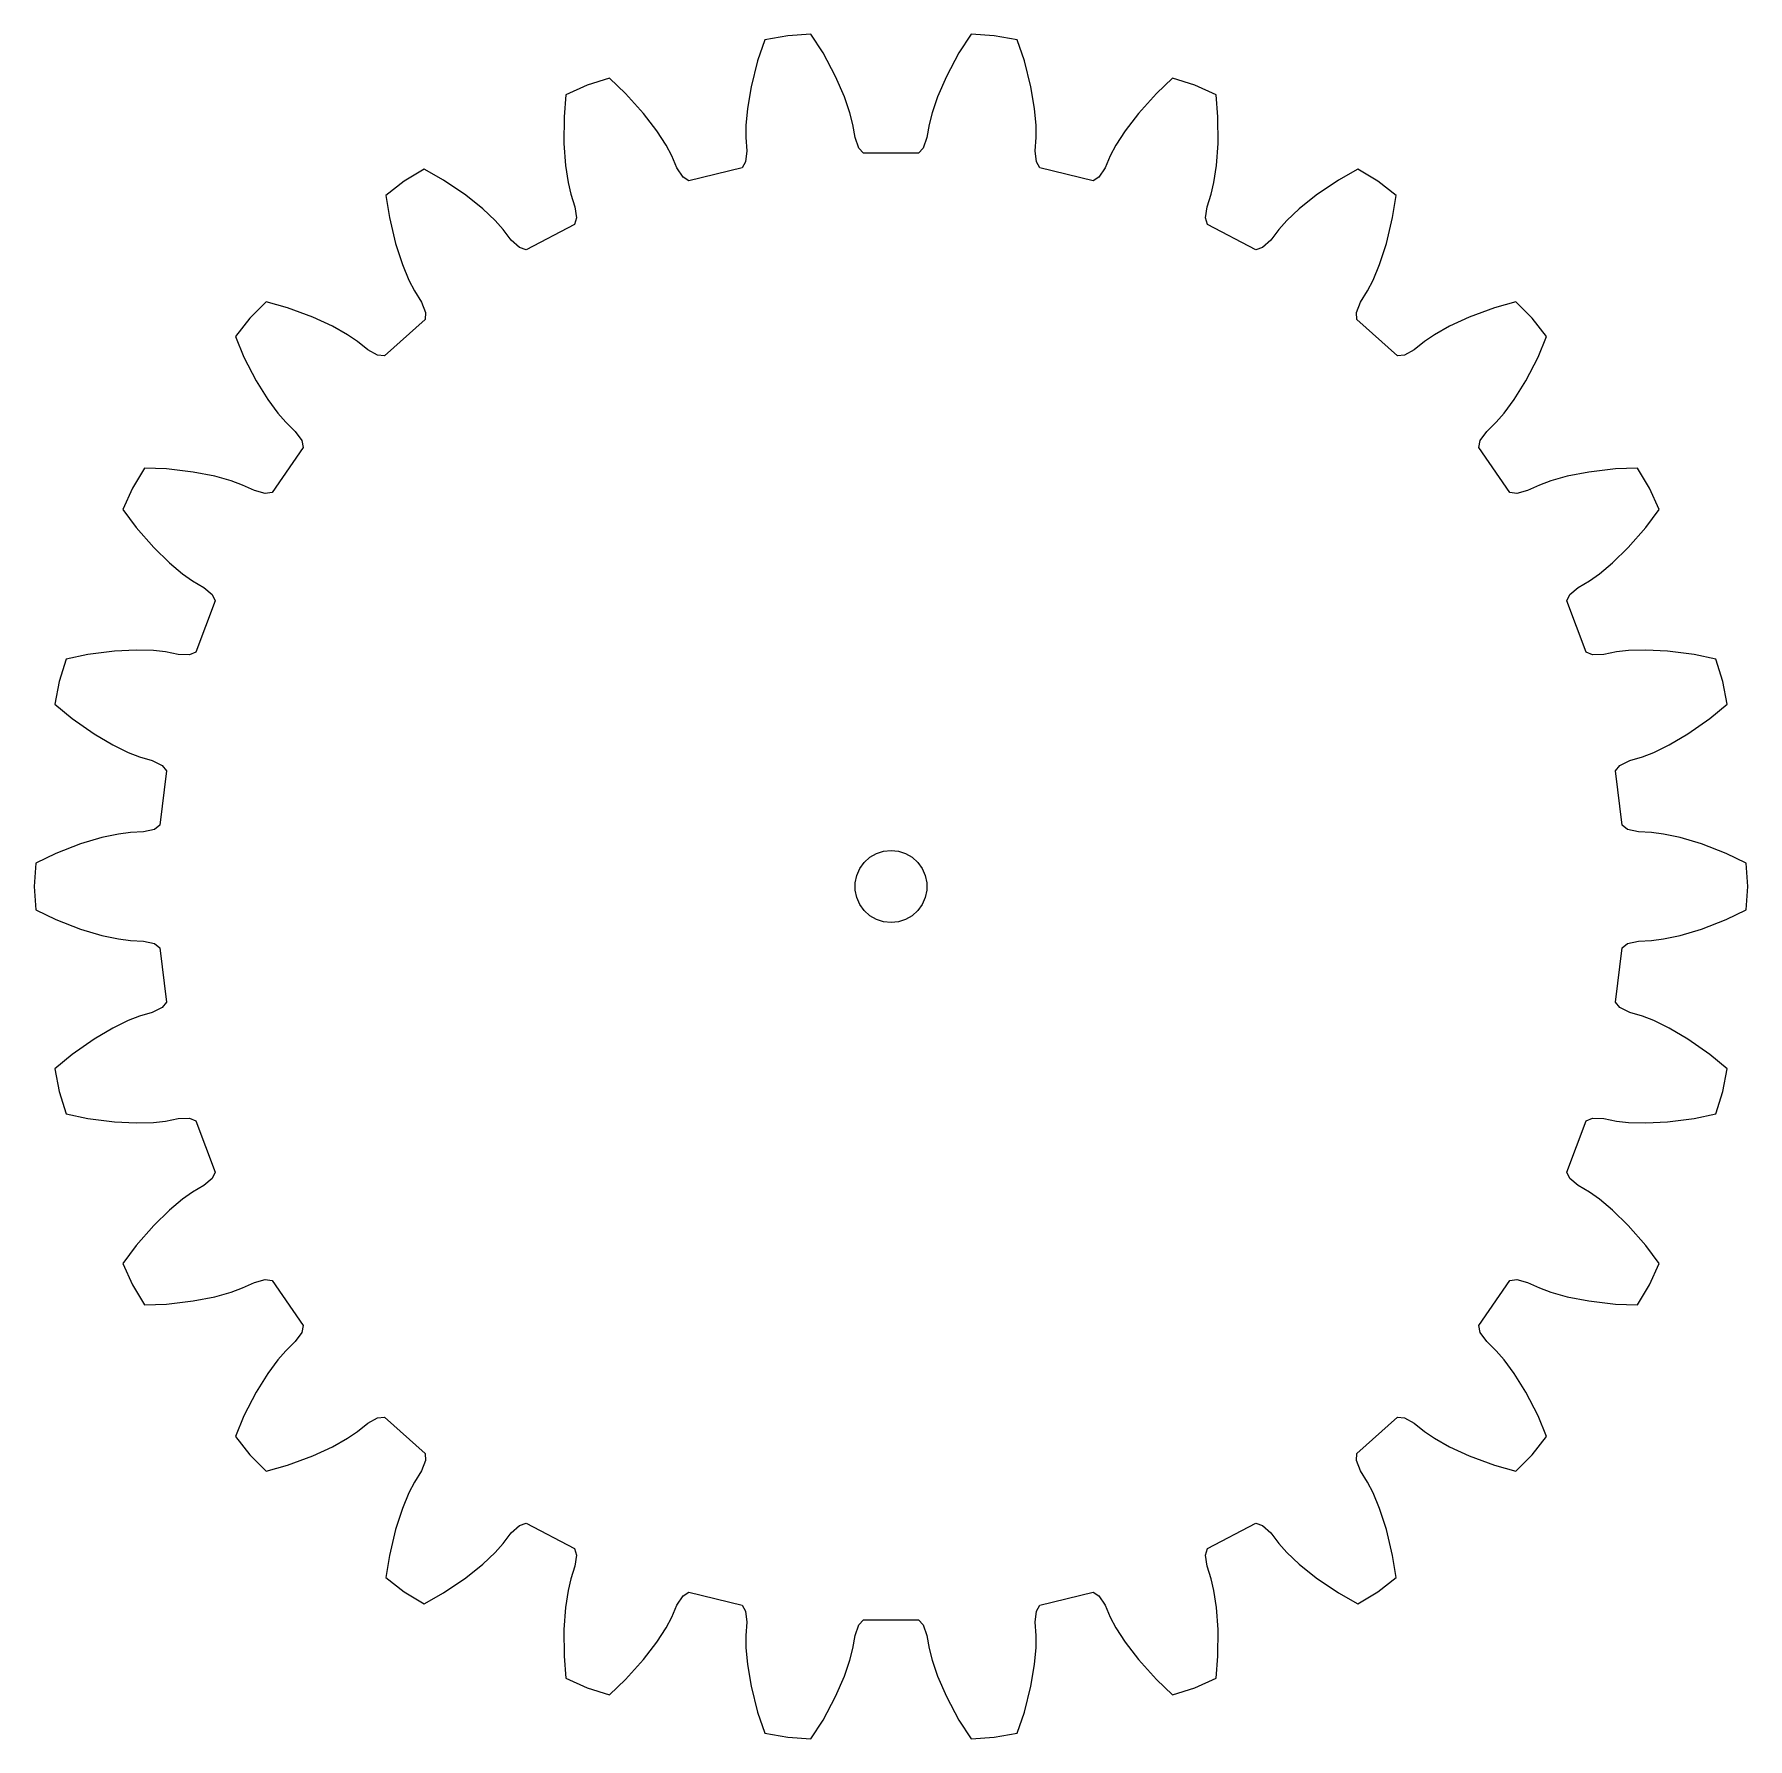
# Model space of a CAD drawing. Header units: metres. Extents: x -35.7 to 35.7, y -35.4 to 35.4.
import ezdxf

# ---------------------------------------------------------------- set-up
doc = ezdxf.new("R2010")
doc.units = ezdxf.units.M

msp = doc.modelspace()

# ---------------------------------------------------------------- linework, layer by layer
for p, q in [((-5.251, 35.216), (-5.55, 34.341)), ((-4.297, 35.391), (-5.251, 35.216)), ((-3.329, 35.449), (-4.297, 35.391)), ((-2.829, 34.672), (-3.329, 35.449)), ((3.329, 35.449), (2.829, 34.672)), ((4.297, 35.391), (3.329, 35.449)), ((5.251, 35.216), (4.297, 35.391)), ((5.55, 34.341), (5.251, 35.216)), ((-5.55, 34.341), (-5.825, 33.26)), ((-2.304, 33.688), (-2.829, 34.672)), ((2.829, 34.672), (2.304, 33.688)), ((5.825, 33.26), (5.55, 34.341)), ((-11.716, 33.623), (-12.642, 33.334)), ((-11.045, 32.987), (-11.716, 33.623)), ((-1.94, 32.851), (-2.304, 33.688)), ((2.304, 33.688), (1.94, 32.851)), ((11.716, 33.623), (11.045, 32.987)), ((12.642, 33.334), (11.716, 33.623)), ((-13.526, 32.936), (-13.607, 32.015)), ((-12.642, 33.334), (-13.526, 32.936)), ((-10.299, 32.158), (-11.045, 32.987)), ((-5.825, 33.26), (-5.978, 32.361)), ((-1.711, 32.18), (-1.94, 32.851)), ((1.94, 32.851), (1.711, 32.18)), ((5.978, 32.361), (5.825, 33.26)), ((11.045, 32.987), (10.299, 32.158)), ((13.526, 32.936), (12.642, 33.334)), ((13.607, 32.015), (13.526, 32.936)), ((-9.745, 31.432), (-10.299, 32.158)), ((-5.978, 32.361), (-6.04, 31.655)), ((-1.586, 31.69), (-1.711, 32.18)), ((1.711, 32.18), (1.586, 31.69)), ((6.04, 31.655), (5.978, 32.361)), ((10.299, 32.158), (9.745, 31.432)), ((-13.607, 32.015), (-13.616, 30.9)), ((-9.362, 30.836), (-9.745, 31.432)), ((-6.04, 31.655), (-6.044, 31.149)), ((-1.494, 31.151), (-1.586, 31.69)), ((1.586, 31.69), (1.494, 31.151)), ((6.044, 31.149), (6.04, 31.655)), ((9.745, 31.432), (9.362, 30.836)), ((13.616, 30.9), (13.607, 32.015)), ((-13.616, 30.9), (-13.549, 29.99)), ((-9.124, 30.39), (-9.362, 30.836)), ((-6.044, 31.149), (-6.004, 30.603)), ((-1.338, 30.715), (-1.494, 31.151)), ((-1.139, 30.508), (-1.338, 30.715)), ((1.338, 30.715), (1.139, 30.508)), ((1.494, 31.151), (1.338, 30.715)), ((6.004, 30.603), (6.044, 31.149)), ((9.362, 30.836), (9.124, 30.39)), ((13.549, 29.99), (13.616, 30.9)), ((-13.549, 29.99), (-13.44, 29.289)), ((-8.906, 29.888), (-9.124, 30.39)), ((-6.051, 30.143), (-6.196, 29.894)), ((-6.004, 30.603), (-6.051, 30.143)), ((1.139, 30.508), (-1.139, 30.508)), ((6.051, 30.143), (6.004, 30.603)), ((6.196, 29.894), (6.051, 30.143)), ((9.124, 30.39), (8.906, 29.888)), ((13.44, 29.289), (13.549, 29.99)), ((-20.252, 29.34), (-21.015, 28.742)), ((-19.422, 29.842), (-20.252, 29.34)), ((-18.618, 29.385), (-19.422, 29.842)), ((-17.695, 28.758), (-18.618, 29.385)), ((-13.44, 29.289), (-13.323, 28.798)), ((-8.65, 29.502), (-8.906, 29.888)), ((-8.406, 29.349), (-8.65, 29.502)), ((-6.196, 29.894), (-8.406, 29.349)), ((8.406, 29.349), (6.196, 29.894)), ((8.65, 29.502), (8.406, 29.349)), ((8.906, 29.888), (8.65, 29.502)), ((13.323, 28.798), (13.44, 29.289)), ((18.618, 29.385), (17.695, 28.758)), ((19.422, 29.842), (18.618, 29.385)), ((20.252, 29.34), (19.422, 29.842)), ((21.015, 28.742), (20.252, 29.34)), ((-21.015, 28.742), (-20.874, 27.828)), ((-16.985, 28.187), (-17.695, 28.758)), ((-13.323, 28.798), (-13.153, 28.277)), ((13.153, 28.277), (13.323, 28.798)), ((17.695, 28.758), (16.985, 28.187)), ((20.874, 27.828), (21.015, 28.742)), ((-20.874, 27.828), (-20.615, 26.743)), ((-16.47, 27.699), (-16.985, 28.187)), ((-13.089, 27.819), (-13.17, 27.542)), ((-13.153, 28.277), (-13.089, 27.819)), ((13.089, 27.819), (13.153, 28.277)), ((13.17, 27.542), (13.089, 27.819)), ((16.985, 28.187), (16.47, 27.699)), ((20.615, 26.743), (20.874, 27.828)), ((-16.132, 27.323), (-16.47, 27.699)), ((-15.8, 26.888), (-16.132, 27.323)), ((-13.17, 27.542), (-15.186, 26.484)), ((15.186, 26.484), (13.17, 27.542)), ((16.132, 27.323), (15.8, 26.888)), ((16.47, 27.699), (16.132, 27.323)), ((-20.615, 26.743), (-20.332, 25.876)), ((-15.459, 26.575), (-15.8, 26.888)), ((-15.186, 26.484), (-15.459, 26.575)), ((15.459, 26.575), (15.186, 26.484)), ((15.8, 26.888), (15.459, 26.575)), ((20.332, 25.876), (20.615, 26.743)), ((-20.332, 25.876), (-20.059, 25.222)), ((20.059, 25.222), (20.332, 25.876)), ((-20.059, 25.222), (-19.827, 24.772)), ((19.827, 24.772), (20.059, 25.222)), ((-25.999, 24.327), (-26.685, 23.641)), ((-25.109, 24.076), (-25.999, 24.327)), ((-19.827, 24.772), (-19.538, 24.308)), ((-19.538, 24.308), (-19.366, 23.878)), ((19.366, 23.878), (19.538, 24.308)), ((19.538, 24.308), (19.827, 24.772)), ((25.999, 24.327), (25.109, 24.076)), ((26.685, 23.641), (25.999, 24.327)), ((-26.685, 23.641), (-27.283, 22.877)), ((-24.063, 23.688), (-25.109, 24.076)), ((-23.236, 23.303), (-24.063, 23.688)), ((-19.378, 23.59), (-21.083, 22.08)), ((-19.366, 23.878), (-19.378, 23.59)), ((19.378, 23.59), (19.366, 23.878)), ((21.083, 22.08), (19.378, 23.59)), ((24.063, 23.688), (23.236, 23.303)), ((25.109, 24.076), (24.063, 23.688)), ((27.283, 22.877), (26.685, 23.641)), ((-27.283, 22.877), (-26.927, 22.024)), ((-22.62, 22.953), (-23.236, 23.303)), ((-22.202, 22.669), (-22.62, 22.953)), ((22.62, 22.953), (22.202, 22.669)), ((23.236, 23.303), (22.62, 22.953)), ((26.927, 22.024), (27.283, 22.877)), ((-21.775, 22.326), (-22.202, 22.669)), ((-21.369, 22.103), (-21.775, 22.326)), ((21.775, 22.326), (21.369, 22.103)), ((22.202, 22.669), (21.775, 22.326)), ((-26.927, 22.024), (-26.416, 21.033)), ((-21.083, 22.08), (-21.369, 22.103)), ((21.369, 22.103), (21.083, 22.08)), ((26.416, 21.033), (26.927, 22.024)), ((-26.416, 21.033), (-25.934, 20.258)), ((25.934, 20.258), (26.416, 21.033)), ((-25.934, 20.258), (-25.512, 19.688)), ((25.512, 19.688), (25.934, 20.258)), ((-25.512, 19.688), (-25.18, 19.308)), ((-25.18, 19.308), (-24.788, 18.925)), ((24.788, 18.925), (25.18, 19.308)), ((25.18, 19.308), (25.512, 19.688)), ((-24.788, 18.925), (-24.518, 18.549)), ((-24.518, 18.549), (-24.461, 18.267)), ((24.461, 18.267), (24.518, 18.549)), ((24.518, 18.549), (24.788, 18.925)), ((-24.461, 18.267), (-25.754, 16.393)), ((25.754, 16.393), (24.461, 18.267)), ((-31.065, 17.398), (-31.567, 16.568)), ((-30.142, 17.367), (-31.065, 17.398)), ((-29.033, 17.241), (-30.142, 17.367)), ((-28.138, 17.065), (-29.033, 17.241)), ((29.033, 17.241), (28.138, 17.065)), ((30.142, 17.367), (29.033, 17.241)), ((31.065, 17.398), (30.142, 17.367)), ((31.567, 16.568), (31.065, 17.398)), ((-31.567, 16.568), (-31.965, 15.683)), ((-27.456, 16.873), (-28.138, 17.065)), ((-26.982, 16.697), (-27.456, 16.873)), ((-26.485, 16.466), (-26.982, 16.697)), ((-26.038, 16.347), (-26.485, 16.466)), ((26.485, 16.466), (26.038, 16.347)), ((26.982, 16.697), (26.485, 16.466)), ((27.456, 16.873), (26.982, 16.697)), ((28.138, 17.065), (27.456, 16.873)), ((31.965, 15.683), (31.567, 16.568)), ((-25.754, 16.393), (-26.038, 16.347)), ((26.038, 16.347), (25.754, 16.393)), ((-31.965, 15.683), (-31.415, 14.94)), ((31.415, 14.94), (31.965, 15.683)), ((-31.415, 14.94), (-30.682, 14.1)), ((30.682, 14.1), (31.415, 14.94)), ((-30.682, 14.1), (-30.028, 13.463)), ((30.028, 13.463), (30.682, 14.1)), ((-30.028, 13.463), (-29.483, 13.011)), ((-29.483, 13.011), (-29.069, 12.721)), ((29.069, 12.721), (29.483, 13.011)), ((29.483, 13.011), (30.028, 13.463)), ((-29.069, 12.721), (-28.597, 12.443)), ((-28.597, 12.443), (-28.245, 12.143)), ((-28.245, 12.143), (-28.122, 11.883)), ((28.122, 11.883), (28.245, 12.143)), ((28.245, 12.143), (28.597, 12.443)), ((28.597, 12.443), (29.069, 12.721)), ((-28.122, 11.883), (-28.929, 9.754)), ((28.929, 9.754), (28.122, 11.883)), ((-34.326, 9.458), (-34.615, 8.532)), ((-33.422, 9.649), (-34.326, 9.458)), ((-32.316, 9.792), (-33.422, 9.649)), ((-31.404, 9.835), (-32.316, 9.792)), ((-30.696, 9.812), (-31.404, 9.835)), ((-30.193, 9.755), (-30.696, 9.812)), ((-29.656, 9.649), (-30.193, 9.755)), ((-29.194, 9.641), (-29.656, 9.649)), ((-28.929, 9.754), (-29.194, 9.641)), ((29.194, 9.641), (28.929, 9.754)), ((29.656, 9.649), (29.194, 9.641)), ((30.193, 9.755), (29.656, 9.649)), ((30.696, 9.812), (30.193, 9.755)), ((31.404, 9.835), (30.696, 9.812)), ((32.316, 9.792), (31.404, 9.835)), ((33.422, 9.649), (32.316, 9.792)), ((34.326, 9.458), (33.422, 9.649)), ((34.615, 8.532), (34.326, 9.458)), ((-34.615, 8.532), (-34.79, 7.578)), ((34.79, 7.578), (34.615, 8.532)), ((-34.79, 7.578), (-34.078, 6.988)), ((34.078, 6.988), (34.79, 7.578)), ((-34.078, 6.988), (-33.164, 6.348)), ((33.164, 6.348), (34.078, 6.988)), ((-33.164, 6.348), (-32.378, 5.886)), ((-32.378, 5.886), (-31.74, 5.577)), ((31.74, 5.577), (32.378, 5.886)), ((32.378, 5.886), (33.164, 6.348)), ((-31.74, 5.577), (-31.268, 5.394)), ((-31.268, 5.394), (-30.744, 5.238)), ((-30.744, 5.238), (-30.33, 5.031)), ((-30.33, 5.031), (-30.148, 4.808)), ((30.148, 4.808), (30.33, 5.031)), ((30.33, 5.031), (30.744, 5.238)), ((30.744, 5.238), (31.268, 5.394)), ((31.268, 5.394), (31.74, 5.577)), ((-30.148, 4.808), (-30.423, 2.547)), ((30.423, 2.547), (30.148, 4.808)), ((-32.152, 2.181), (-32.845, 2.034)), ((-31.651, 2.245), (-32.152, 2.181)), ((-31.104, 2.271), (-31.651, 2.245)), ((-30.652, 2.374), (-31.104, 2.271)), ((-30.423, 2.547), (-30.652, 2.374)), ((30.652, 2.374), (30.423, 2.547)), ((31.104, 2.271), (30.652, 2.374)), ((31.651, 2.245), (31.104, 2.271)), ((32.152, 2.181), (31.651, 2.245)), ((32.845, 2.034), (32.152, 2.181)), ((-33.72, 1.774), (-34.76, 1.37)), ((-32.845, 2.034), (-33.72, 1.774)), ((-0.61, 1.37), (-0.312, 1.467)), ((-0.312, 1.467), (0, 1.5)), ((0, 1.5), (0.312, 1.467)), ((0.312, 1.467), (0.61, 1.37)), ((33.72, 1.774), (32.845, 2.034)), ((34.76, 1.37), (33.72, 1.774)), ((-35.592, 0.968), (-35.651, 0)), ((-34.76, 1.37), (-35.592, 0.968)), ((-1.427, 0.464), (-1.299, 0.75)), ((-1.299, 0.75), (-1.115, 1.004)), ((-1.115, 1.004), (-0.882, 1.214)), ((-0.882, 1.214), (-0.61, 1.37)), ((0.61, 1.37), (0.882, 1.214)), ((0.882, 1.214), (1.115, 1.004)), ((1.115, 1.004), (1.299, 0.75)), ((1.299, 0.75), (1.427, 0.464)), ((35.592, 0.968), (34.76, 1.37)), ((35.651, 0), (35.592, 0.968)), ((-1.492, 0.157), (-1.427, 0.464)), ((-1.492, -0.157), (-1.492, 0.157)), ((1.427, 0.464), (1.492, 0.157)), ((1.492, 0.157), (1.492, -0.157)), ((35.592, -0.968), (35.651, 0)), ((-35.651, 0), (-35.592, -0.968)), ((-1.427, -0.464), (-1.492, -0.157)), ((-1.299, -0.75), (-1.427, -0.464)), ((1.427, -0.464), (1.299, -0.75)), ((1.492, -0.157), (1.427, -0.464)), ((-35.592, -0.968), (-34.76, -1.37)), ((-34.76, -1.37), (-33.72, -1.774)), ((-1.115, -1.004), (-1.299, -0.75)), ((-0.882, -1.214), (-1.115, -1.004)), ((-0.61, -1.37), (-0.882, -1.214)), ((-0.312, -1.467), (-0.61, -1.37)), ((0.61, -1.37), (0.312, -1.467)), ((0.882, -1.214), (0.61, -1.37)), ((1.115, -1.004), (0.882, -1.214)), ((1.299, -0.75), (1.115, -1.004)), ((33.72, -1.774), (34.76, -1.37)), ((34.76, -1.37), (35.592, -0.968)), ((-33.72, -1.774), (-32.845, -2.034)), ((-32.845, -2.034), (-32.152, -2.181)), ((0, -1.5), (-0.312, -1.467)), ((0.312, -1.467), (0, -1.5)), ((32.152, -2.181), (32.845, -2.034)), ((32.845, -2.034), (33.72, -1.774)), ((-32.152, -2.181), (-31.651, -2.245)), ((-31.651, -2.245), (-31.104, -2.271)), ((-31.104, -2.271), (-30.652, -2.374)), ((-30.652, -2.374), (-30.423, -2.547)), ((-30.423, -2.547), (-30.148, -4.808)), ((30.148, -4.808), (30.423, -2.547)), ((30.423, -2.547), (30.652, -2.374)), ((30.652, -2.374), (31.104, -2.271)), ((31.104, -2.271), (31.651, -2.245)), ((31.651, -2.245), (32.152, -2.181)), ((-30.148, -4.808), (-30.33, -5.031)), ((30.33, -5.031), (30.148, -4.808)), ((-31.74, -5.577), (-32.378, -5.886)), ((-31.268, -5.394), (-31.74, -5.577)), ((-30.744, -5.238), (-31.268, -5.394)), ((-30.33, -5.031), (-30.744, -5.238)), ((30.744, -5.238), (30.33, -5.031)), ((31.268, -5.394), (30.744, -5.238)), ((31.74, -5.577), (31.268, -5.394)), ((32.378, -5.886), (31.74, -5.577)), ((-33.164, -6.348), (-34.078, -6.988)), ((-32.378, -5.886), (-33.164, -6.348)), ((33.164, -6.348), (32.378, -5.886)), ((34.078, -6.988), (33.164, -6.348)), ((-34.078, -6.988), (-34.79, -7.578)), ((34.79, -7.578), (34.078, -6.988)), ((-34.79, -7.578), (-34.615, -8.532)), ((34.615, -8.532), (34.79, -7.578)), ((-34.615, -8.532), (-34.326, -9.458)), ((34.326, -9.458), (34.615, -8.532)), ((-34.326, -9.458), (-33.422, -9.649)), ((-33.422, -9.649), (-32.316, -9.792)), ((-32.316, -9.792), (-31.404, -9.835)), ((-31.404, -9.835), (-30.696, -9.812)), ((-30.696, -9.812), (-30.193, -9.755)), ((-30.193, -9.755), (-29.656, -9.649)), ((-29.656, -9.649), (-29.194, -9.641)), ((-29.194, -9.641), (-28.929, -9.754)), ((-28.929, -9.754), (-28.122, -11.883)), ((28.122, -11.883), (28.929, -9.754)), ((28.929, -9.754), (29.194, -9.641)), ((29.194, -9.641), (29.656, -9.649)), ((29.656, -9.649), (30.193, -9.755)), ((30.193, -9.755), (30.696, -9.812)), ((30.696, -9.812), (31.404, -9.835)), ((31.404, -9.835), (32.316, -9.792)), ((32.316, -9.792), (33.422, -9.649)), ((33.422, -9.649), (34.326, -9.458)), ((-28.122, -11.883), (-28.245, -12.143)), ((28.245, -12.143), (28.122, -11.883)), ((-29.069, -12.721), (-29.483, -13.011)), ((-28.597, -12.443), (-29.069, -12.721)), ((-28.245, -12.143), (-28.597, -12.443)), ((28.597, -12.443), (28.245, -12.143)), ((29.069, -12.721), (28.597, -12.443)), ((29.483, -13.011), (29.069, -12.721)), ((-30.028, -13.463), (-30.682, -14.1)), ((-29.483, -13.011), (-30.028, -13.463)), ((30.028, -13.463), (29.483, -13.011)), ((30.682, -14.1), (30.028, -13.463)), ((-30.682, -14.1), (-31.415, -14.94)), ((31.415, -14.94), (30.682, -14.1)), ((-31.415, -14.94), (-31.965, -15.683)), ((31.965, -15.683), (31.415, -14.94)), ((-31.965, -15.683), (-31.567, -16.568)), ((31.567, -16.568), (31.965, -15.683)), ((-26.485, -16.466), (-26.038, -16.347)), ((-26.038, -16.347), (-25.754, -16.393)), ((-25.754, -16.393), (-24.461, -18.267)), ((24.461, -18.267), (25.754, -16.393)), ((25.754, -16.393), (26.038, -16.347)), ((26.038, -16.347), (26.485, -16.466)), ((-31.567, -16.568), (-31.065, -17.398)), ((-29.033, -17.241), (-28.138, -17.065)), ((-28.138, -17.065), (-27.456, -16.873)), ((-27.456, -16.873), (-26.982, -16.697)), ((-26.982, -16.697), (-26.485, -16.466)), ((26.485, -16.466), (26.982, -16.697)), ((26.982, -16.697), (27.456, -16.873)), ((27.456, -16.873), (28.138, -17.065)), ((28.138, -17.065), (29.033, -17.241)), ((31.065, -17.398), (31.567, -16.568)), ((-31.065, -17.398), (-30.142, -17.367)), ((-30.142, -17.367), (-29.033, -17.241)), ((29.033, -17.241), (30.142, -17.367)), ((30.142, -17.367), (31.065, -17.398)), ((-24.461, -18.267), (-24.518, -18.549)), ((24.518, -18.549), (24.461, -18.267)), ((-24.788, -18.925), (-25.18, -19.308)), ((-24.518, -18.549), (-24.788, -18.925)), ((24.788, -18.925), (24.518, -18.549)), ((25.18, -19.308), (24.788, -18.925)), ((-25.512, -19.688), (-25.934, -20.258)), ((-25.18, -19.308), (-25.512, -19.688)), ((25.512, -19.688), (25.18, -19.308)), ((25.934, -20.258), (25.512, -19.688)), ((-25.934, -20.258), (-26.416, -21.033)), ((26.416, -21.033), (25.934, -20.258)), ((-26.416, -21.033), (-26.927, -22.024)), ((26.927, -22.024), (26.416, -21.033)), ((-26.927, -22.024), (-27.283, -22.877)), ((-21.775, -22.326), (-21.369, -22.103)), ((-21.369, -22.103), (-21.083, -22.08)), ((-21.083, -22.08), (-19.378, -23.59)), ((19.378, -23.59), (21.083, -22.08)), ((21.083, -22.08), (21.369, -22.103)), ((21.369, -22.103), (21.775, -22.326)), ((27.283, -22.877), (26.927, -22.024)), ((-22.62, -22.953), (-22.202, -22.669)), ((-22.202, -22.669), (-21.775, -22.326)), ((21.775, -22.326), (22.202, -22.669)), ((22.202, -22.669), (22.62, -22.953)), ((-27.283, -22.877), (-26.685, -23.641)), ((-24.063, -23.688), (-23.236, -23.303)), ((-23.236, -23.303), (-22.62, -22.953)), ((22.62, -22.953), (23.236, -23.303)), ((23.236, -23.303), (24.063, -23.688)), ((26.685, -23.641), (27.283, -22.877)), ((-26.685, -23.641), (-25.999, -24.327)), ((-25.999, -24.327), (-25.109, -24.076)), ((-25.109, -24.076), (-24.063, -23.688)), ((-19.366, -23.878), (-19.538, -24.308)), ((-19.378, -23.59), (-19.366, -23.878)), ((19.366, -23.878), (19.378, -23.59)), ((19.538, -24.308), (19.366, -23.878)), ((24.063, -23.688), (25.109, -24.076)), ((25.109, -24.076), (25.999, -24.327)), ((25.999, -24.327), (26.685, -23.641)), ((-19.827, -24.772), (-20.059, -25.222)), ((-19.538, -24.308), (-19.827, -24.772)), ((19.827, -24.772), (19.538, -24.308)), ((20.059, -25.222), (19.827, -24.772)), ((-20.059, -25.222), (-20.332, -25.876)), ((20.332, -25.876), (20.059, -25.222)), ((-20.332, -25.876), (-20.615, -26.743)), ((20.615, -26.743), (20.332, -25.876)), ((-20.615, -26.743), (-20.874, -27.828)), ((-16.132, -27.323), (-15.8, -26.888)), ((-15.8, -26.888), (-15.459, -26.575)), ((-15.459, -26.575), (-15.186, -26.484)), ((-15.186, -26.484), (-13.17, -27.542)), ((13.17, -27.542), (15.186, -26.484)), ((15.186, -26.484), (15.459, -26.575)), ((15.459, -26.575), (15.8, -26.888)), ((15.8, -26.888), (16.132, -27.323)), ((20.874, -27.828), (20.615, -26.743)), ((-16.985, -28.187), (-16.47, -27.699)), ((-16.47, -27.699), (-16.132, -27.323)), ((-13.17, -27.542), (-13.089, -27.819)), ((13.089, -27.819), (13.17, -27.542)), ((16.132, -27.323), (16.47, -27.699)), ((16.47, -27.699), (16.985, -28.187)), ((-20.874, -27.828), (-21.015, -28.742)), ((-17.695, -28.758), (-16.985, -28.187)), ((-13.153, -28.277), (-13.323, -28.798)), ((-13.089, -27.819), (-13.153, -28.277)), ((13.153, -28.277), (13.089, -27.819)), ((13.323, -28.798), (13.153, -28.277)), ((16.985, -28.187), (17.695, -28.758)), ((21.015, -28.742), (20.874, -27.828)), ((-21.015, -28.742), (-20.252, -29.34)), ((-18.618, -29.385), (-17.695, -28.758)), ((-13.323, -28.798), (-13.44, -29.289)), ((13.44, -29.289), (13.323, -28.798)), ((17.695, -28.758), (18.618, -29.385)), ((20.252, -29.34), (21.015, -28.742)), ((-20.252, -29.34), (-19.422, -29.842)), ((-19.422, -29.842), (-18.618, -29.385)), ((-13.44, -29.289), (-13.549, -29.99)), ((-9.124, -30.39), (-8.906, -29.888)), ((-8.906, -29.888), (-8.65, -29.502)), ((-8.65, -29.502), (-8.406, -29.349)), ((-8.406, -29.349), (-6.196, -29.894)), ((-6.196, -29.894), (-6.051, -30.143)), ((6.051, -30.143), (6.196, -29.894)), ((6.196, -29.894), (8.406, -29.349)), ((8.406, -29.349), (8.65, -29.502)), ((8.65, -29.502), (8.906, -29.888)), ((8.906, -29.888), (9.124, -30.39)), ((13.549, -29.99), (13.44, -29.289)), ((18.618, -29.385), (19.422, -29.842)), ((19.422, -29.842), (20.252, -29.34)), ((-13.549, -29.99), (-13.616, -30.9)), ((-9.362, -30.836), (-9.124, -30.39)), ((-6.051, -30.143), (-6.004, -30.603)), ((-6.004, -30.603), (-6.044, -31.149)), ((-1.338, -30.715), (-1.139, -30.508)), ((-1.139, -30.508), (1.139, -30.508)), ((1.139, -30.508), (1.338, -30.715)), ((6.004, -30.603), (6.051, -30.143)), ((6.044, -31.149), (6.004, -30.603)), ((9.124, -30.39), (9.362, -30.836)), ((13.616, -30.9), (13.549, -29.99)), ((-13.616, -30.9), (-13.607, -32.015)), ((-9.745, -31.432), (-9.362, -30.836)), ((-6.044, -31.149), (-6.04, -31.655)), ((-1.586, -31.69), (-1.494, -31.151)), ((-1.494, -31.151), (-1.338, -30.715)), ((1.338, -30.715), (1.494, -31.151)), ((1.494, -31.151), (1.586, -31.69)), ((6.04, -31.655), (6.044, -31.149)), ((9.362, -30.836), (9.745, -31.432)), ((13.607, -32.015), (13.616, -30.9)), ((-13.607, -32.015), (-13.526, -32.936)), ((-10.299, -32.158), (-9.745, -31.432)), ((-6.04, -31.655), (-5.978, -32.361)), ((-1.711, -32.18), (-1.586, -31.69)), ((1.586, -31.69), (1.711, -32.18)), ((5.978, -32.361), (6.04, -31.655)), ((9.745, -31.432), (10.299, -32.158)), ((13.526, -32.936), (13.607, -32.015)), ((-11.045, -32.987), (-10.299, -32.158)), ((-5.978, -32.361), (-5.825, -33.26)), ((-1.94, -32.851), (-1.711, -32.18)), ((1.711, -32.18), (1.94, -32.851)), ((5.825, -33.26), (5.978, -32.361)), ((10.299, -32.158), (11.045, -32.987)), ((-13.526, -32.936), (-12.642, -33.334)), ((-12.642, -33.334), (-11.716, -33.623)), ((-11.716, -33.623), (-11.045, -32.987)), ((-5.825, -33.26), (-5.55, -34.341)), ((-2.304, -33.688), (-1.94, -32.851)), ((1.94, -32.851), (2.304, -33.688)), ((5.55, -34.341), (5.825, -33.26)), ((11.045, -32.987), (11.716, -33.623)), ((11.716, -33.623), (12.642, -33.334)), ((12.642, -33.334), (13.526, -32.936)), ((-2.829, -34.672), (-2.304, -33.688)), ((2.304, -33.688), (2.829, -34.672)), ((-5.55, -34.341), (-5.251, -35.216)), ((-3.329, -35.449), (-2.829, -34.672)), ((2.829, -34.672), (3.329, -35.449)), ((5.251, -35.216), (5.55, -34.341)), ((-5.251, -35.216), (-4.297, -35.391)), ((-4.297, -35.391), (-3.329, -35.449)), ((3.329, -35.449), (4.297, -35.391)), ((4.297, -35.391), (5.251, -35.216))]:
    msp.add_line(p, q)

doc.saveas('drawing.dxf')
